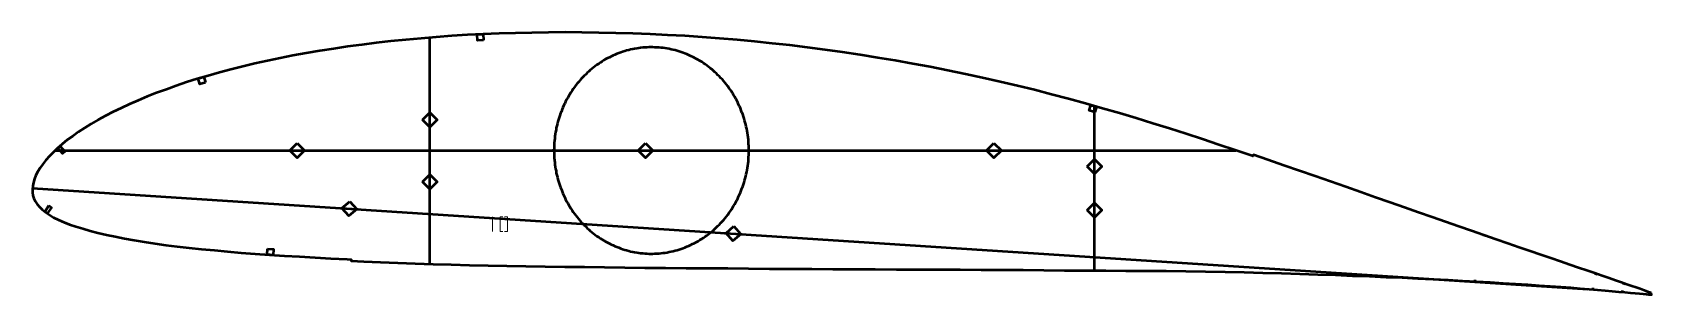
# Model space of a CAD drawing. Header units: metres. Extents: x 9 to 1105, y 102 to 280.
import ezdxf

# ---------------------------------------------------------------- set-up
doc = ezdxf.new("R2010")
doc.units = ezdxf.units.M
doc.layers.add('Layer', color=1, linetype='Continuous', lineweight=50)
doc.layers.add('NumLabel', color=1, linetype='Continuous', lineweight=15)

msp = doc.modelspace()

# ---------------------------------------------------------------- linework, layer by layer
at = {"layer": 'Layer', "color": 7}
for p, q in [((278, 123.1), (278, 276.5)), ((278, 214.8), (278, 226.8)), ((728, 118.6), (728, 230.1)), ((24.3, 200), (823.7, 200)), ((182.1, 200), (194.1, 200)), ((418, 200), (430, 200)), ((653.9, 200), (665.9, 200)), ((728, 183.1), (728, 195.1)), ((278, 172.7), (278, 184.7)), ((9, 174.5), (1061.9, 106)), ((728, 153.6), (728, 165.6)), ((217.5, 160.9), (229.5, 160.2)), ((477.5, 144), (489.5, 143.3))]:
    msp.add_line(p, q, dxfattribs=at)
at = {"layer": 'Layer'}
for p, q in [((428, 270), (428, 271)), ((362, 200), (361, 200)), ((494, 200), (495, 200)), ((991.8, 142.5), (991.4, 141.6)), ((428, 130), (428, 129)), ((985.5, 112.3), (985.4, 111.3)), ((1067.4, 116.5), (1067.1, 115.5)), ((1086.3, 110), (1086, 109)), ((1065.3, 106.8), (1065.2, 105.8)), ((1085.2, 105), (1085.2, 104))]:
    msp.add_line(p, q, dxfattribs=at)
for points in [[(1104.9, 103.3), (1104.6, 103.4), (1104, 103.6), (1102.9, 104), (1101.4, 104.6), (1099.5, 105.3), (1097.3, 106.1), (1094.6, 107), (1091.7, 108.1), (1088.4, 109.2), (1084.7, 110.5), (1080.7, 111.9), (1076.4, 113.4), (1071.7, 115), (1066.7, 116.7), (1061.3, 118.6), (1055.7, 120.5), (1049.7, 122.5), (1043.4, 124.7), (1036.8, 126.9), (1030, 129.3), (1022.8, 131.8), (1015.4, 134.3), (1007.7, 137), (999.8, 139.7), (991.6, 142.6), (983.2, 145.5), (974.5, 148.5), (965.6, 151.6), (956.5, 154.8), (947.2, 158), (937.8, 161.4), (928.1, 164.8), (918.2, 168.2), (908.2, 171.7), (898.1, 175.3), (887.7, 178.9), (877.3, 182.5), (866.7, 186.2), (856.1, 189.9), (845.3, 193.7), (835.5, 197), (835.2, 196.1), (834.1, 196.5), (823.2, 200.2), (812.2, 203.9), (801.1, 207.6), (790, 211.2), (778.8, 214.8), (767.5, 218.3), (756.2, 221.8), (744.8, 225.2), (733.4, 228.5), (721.9, 231.8), (710.4, 235), (698.8, 238), (687.3, 241), (675.7, 243.9), (664, 246.6), (652.2, 249.2), (640.5, 251.8), (628.6, 254.2), (616.8, 256.6), (605, 258.8), (593.1, 260.9), (581.2, 262.9), (569.3, 264.8), (557.4, 266.6), (545.5, 268.3), (533.6, 269.8), (521.6, 271.3), (509.7, 272.6), (497.8, 273.8), (486, 274.9), (474.1, 275.9), (462.3, 276.8), (450.5, 277.6), (438.8, 278.2), (427.1, 278.8), (415.4, 279.2), (403.8, 279.6), (392.3, 279.8), (380.9, 280), (369.5, 280.1), (358.3, 280), (347.1, 279.8), (336, 279.6), (325, 279.2), (314.1, 278.8), (303.4, 278.3), (292.8, 277.6), (282.3, 276.8), (272, 276), (261.7, 275), (251.6, 274), (241.6, 272.9), (231.9, 271.7), (222.3, 270.4), (212.8, 269), (203.4, 267.5), (194.3, 265.9), (185.3, 264.3), (176.6, 262.6), (168, 260.8), (159.6, 258.9), (151.4, 256.9), (143.3, 254.9), (135.5, 252.8), (127.9, 250.7), (120.5, 248.5), (113.3, 246.2), (106.3, 243.9), (99.6, 241.4), (93, 239), (86.7, 236.5), (80.5, 233.9), (74.7, 231.4), (69, 228.7), (63.6, 226.1), (58.4, 223.4), (53.5, 220.8), (48.8, 218), (44.4, 215.3), (40.2, 212.6), (36.2, 209.8), (32.5, 207.1), (29.1, 204.3), (26, 201.6), (23.1, 198.8), (20.4, 196.1), (18, 193.4), (15.9, 190.8), (14.1, 188.3), (12.6, 185.7), (11.3, 183.2), (10.3, 180.7), (9.6, 178.3), (9.1, 176), (8.9, 173.6), (9, 171.6), (9.3, 169.5), (9.9, 167.5), (10.8, 165.6), (12.1, 163.7), (13.7, 161.7), (15.6, 159.9), (17.8, 158.1), (20.4, 156.3), (23.3, 154.6), (26.6, 153), (30.1, 151.4), (34.1, 149.9), (38.4, 148.4), (43, 147), (48, 145.6), (53.3, 144.2), (59, 142.9), (64.9, 141.6), (71.2, 140.4), (77.7, 139.2), (84.6, 138.1), (91.8, 137), (99.2, 135.9), (107, 134.9), (115.1, 134), (123.4, 133.1), (132.1, 132.3), (141, 131.5), (150.2, 130.7), (159.7, 130), (169.5, 129.3), (179.5, 128.6), (189.7, 128), (200.3, 127.4), (211, 126.8), (222, 126.3), (224.8, 126.1), (224.7, 125.1), (233.2, 124.8), (244.6, 124.3), (256.3, 123.8), (268.1, 123.4), (280.2, 123), (292.4, 122.6), (304.8, 122.3), (317.4, 122), (330.1, 121.7), (343, 121.5), (356.1, 121.3), (369.3, 121.1), (382.7, 121), (396.2, 120.8), (409.9, 120.7), (423.6, 120.5), (437.5, 120.4), (451.4, 120.3), (465.4, 120.2), (479.6, 120.1), (493.8, 120), (508, 119.8), (522.2, 119.8), (536.5, 119.7), (550.9, 119.6), (565.2, 119.5), (579.5, 119.5), (593.9, 119.4), (608.3, 119.4), (622.6, 119.3), (637, 119.2), (651.2, 119.1), (665.5, 119.1), (679.6, 119), (693.7, 118.8), (707.7, 118.7), (721.6, 118.7), (735.5, 118.6), (749.2, 118.5), (762.9, 118.4), (776.4, 118.3), (789.8, 118.1), (803.1, 117.9), (816.3, 117.7), (829.3, 117.4), (842, 117.1), (854.6, 116.8), (867, 116.4), (879.1, 116), (891, 115.6), (902.7, 115.1), (914.1, 114.7), (925.3, 114.2), (936.2, 113.8), (946.8, 113.3), (957.2, 112.8), (967.3, 112.3), (977, 111.7), (986.5, 111.2), (995.7, 110.7), (1004.5, 110.1), (1013, 109.6), (1021.2, 109.1), (1029, 108.5), (1036.5, 108), (1043.6, 107.5), (1050.4, 107), (1056.8, 106.5), (1062.8, 106), (1068.4, 105.5), (1073.6, 105), (1078.5, 104.6), (1082.9, 104.2), (1087, 103.9), (1090.7, 103.5), (1094, 103.2), (1096.8, 103), (1099.3, 102.8), (1101.3, 102.6), (1102.9, 102.4), (1104.1, 102.3), (1104.8, 102.3), (1105.1, 102.2)], [(494, 200), (493.9, 201.5), (493.9, 202.9), (493.8, 204.4), (493.7, 205.9), (493.6, 207.3), (493.4, 208.8), (493.2, 210.3), (493, 211.7), (492.8, 213.2), (492.5, 214.6), (492.2, 216), (491.9, 217.5), (491.5, 218.9), (491.1, 220.3), (490.7, 221.7), (490.3, 223.1), (489.8, 224.5), (489.3, 225.8), (488.8, 227.2), (488.2, 228.6), (487.6, 229.9), (487, 231.2), (486.4, 232.5), (485.7, 233.8), (485.1, 235.1), (484.4, 236.4), (483.6, 237.6), (482.9, 238.8), (482.1, 240.1), (481.3, 241.3), (480.4, 242.4), (479.6, 243.6), (478.7, 244.7), (477.8, 245.9), (476.9, 247), (476, 248), (475, 249.1), (474, 250.1), (473, 251.1), (472, 252.1), (471, 253.1), (469.9, 254), (468.8, 255), (467.7, 255.9), (466.6, 256.7), (465.5, 257.6), (464.3, 258.4), (463.2, 259.2), (462, 260), (460.8, 260.7), (459.6, 261.4), (458.3, 262.1), (457.1, 262.8), (455.9, 263.4), (454.6, 264), (453.3, 264.6), (452, 265.2), (450.7, 265.7), (449.4, 266.2), (448.1, 266.6), (446.8, 267.1), (445.5, 267.5), (444.1, 267.9), (442.8, 268.2), (441.4, 268.5), (440.1, 268.8), (438.7, 269.1), (437.3, 269.3), (435.9, 269.5), (434.6, 269.6), (433.2, 269.8), (431.8, 269.9), (430.4, 269.9), (429, 270), (427.7, 270), (426.3, 270), (424.9, 269.9), (423.5, 269.8), (422.1, 269.7), (420.7, 269.6), (419.4, 269.4), (418, 269.2), (416.6, 268.9), (415.3, 268.7), (413.9, 268.4), (412.6, 268), (411.2, 267.7), (409.9, 267.3), (408.5, 266.9), (407.2, 266.4), (405.9, 265.9), (404.6, 265.4), (403.3, 264.9), (402, 264.3), (400.8, 263.7), (399.5, 263.1), (398.3, 262.5), (397, 261.8), (395.8, 261.1), (394.6, 260.4), (393.4, 259.6), (392.3, 258.8), (391.1, 258), (390, 257.2), (388.8, 256.3), (387.7, 255.4), (386.6, 254.5), (385.6, 253.6), (384.5, 252.6), (383.5, 251.6), (382.5, 250.6), (381.5, 249.6), (380.5, 248.6), (379.6, 247.5), (378.6, 246.4), (377.7, 245.3), (376.8, 244.2), (376, 243), (375.1, 241.8), (374.3, 240.7), (373.5, 239.4), (372.8, 238.2), (372, 237), (371.3, 235.7), (370.6, 234.5), (369.9, 233.2), (369.3, 231.9), (368.7, 230.6), (368.1, 229.2), (367.5, 227.9), (367, 226.5), (366.5, 225.2), (366, 223.8), (365.5, 222.4), (365.1, 221), (364.7, 219.6), (364.3, 218.2), (364, 216.7), (363.6, 215.3), (363.4, 213.9), (363.1, 212.4), (362.9, 211), (362.7, 209.5), (362.5, 208.1), (362.3, 206.6), (362.2, 205.1), (362.1, 203.7), (362.1, 202.2), (362.1, 200.7), (362.1, 199.3), (362.1, 197.8), (362.1, 196.3), (362.2, 194.9), (362.3, 193.4), (362.5, 191.9), (362.7, 190.5), (362.9, 189), (363.1, 187.6), (363.4, 186.1), (363.6, 184.7), (364, 183.3), (364.3, 181.8), (364.7, 180.4), (365.1, 179), (365.5, 177.6), (366, 176.2), (366.5, 174.8), (367, 173.5), (367.5, 172.1), (368.1, 170.8), (368.7, 169.4), (369.3, 168.1), (369.9, 166.8), (370.6, 165.5), (371.3, 164.3), (372, 163), (372.8, 161.8), (373.5, 160.6), (374.3, 159.3), (375.1, 158.2), (376, 157), (376.8, 155.8), (377.7, 154.7), (378.6, 153.6), (379.6, 152.5), (380.5, 151.4), (381.5, 150.4), (382.5, 149.4), (383.5, 148.4), (384.5, 147.4), (385.6, 146.4), (386.6, 145.5), (387.7, 144.6), (388.8, 143.7), (390, 142.8), (391.1, 142), (392.3, 141.2), (393.4, 140.4), (394.6, 139.6), (395.8, 138.9), (397, 138.2), (398.3, 137.5), (399.5, 136.9), (400.8, 136.3), (402, 135.7), (403.3, 135.1), (404.6, 134.6), (405.9, 134.1), (407.2, 133.6), (408.5, 133.1), (409.9, 132.7), (411.2, 132.3), (412.6, 132), (413.9, 131.6), (415.3, 131.3), (416.6, 131.1), (418, 130.8), (419.4, 130.6), (420.7, 130.4), (422.1, 130.3), (423.5, 130.2), (424.9, 130.1), (426.3, 130), (427.7, 130), (429, 130), (430.4, 130.1), (431.8, 130.1), (433.2, 130.2), (434.6, 130.4), (435.9, 130.5), (437.3, 130.7), (438.7, 130.9), (440.1, 131.2), (441.4, 131.5), (442.8, 131.8), (444.1, 132.1), (445.5, 132.5), (446.8, 132.9), (448.1, 133.4), (449.4, 133.8), (450.7, 134.3), (452, 134.8), (453.3, 135.4), (454.6, 136), (455.9, 136.6), (457.1, 137.2), (458.3, 137.9), (459.6, 138.6), (460.8, 139.3), (462, 140), (463.2, 140.8), (464.3, 141.6), (465.5, 142.4), (466.6, 143.3), (467.7, 144.1), (468.8, 145), (469.9, 146), (471, 146.9), (472, 147.9), (473, 148.9), (474, 149.9), (475, 150.9), (476, 152), (476.9, 153), (477.8, 154.1), (478.7, 155.3), (479.6, 156.4), (480.4, 157.6), (481.3, 158.7), (482.1, 159.9), (482.9, 161.2), (483.6, 162.4), (484.4, 163.6), (485.1, 164.9), (485.7, 166.2), (486.4, 167.5), (487, 168.8), (487.6, 170.1), (488.2, 171.4), (488.8, 172.8), (489.3, 174.2), (489.8, 175.5), (490.3, 176.9), (490.7, 178.3), (491.1, 179.7), (491.5, 181.1), (491.9, 182.5), (492.2, 184), (492.5, 185.4), (492.8, 186.8), (493, 188.3), (493.2, 189.7), (493.4, 191.2), (493.6, 192.7), (493.7, 194.1), (493.8, 195.6), (493.9, 197.1), (493.9, 198.5), (494, 200)]]:
    msp.add_lwpolyline(points, close=True, dxfattribs=at)
for points in [[(314.2, 274.8), (310.2, 274.6), (310, 278.6), (314, 278.8), (314.2, 274.8)], [(126.1, 246), (122.3, 244.9), (121.2, 248.7), (125, 249.9), (126.1, 246)], [(728.1, 225.9), (724.3, 227), (725.4, 230.8), (729.2, 229.7), (728.1, 225.9)], [(273, 220.8), (278, 225.8), (283, 220.8), (278, 215.8), (273, 220.8)], [(30.9, 199.3), (29.4, 197.9), (26.1, 201.7), (27.6, 203), (30.9, 199.3)], [(188.1, 205), (193.1, 200), (188.1, 195), (183.1, 200), (188.1, 205)], [(424, 205), (429, 200), (424, 195), (419, 200), (424, 205)], [(659.9, 205), (664.9, 200), (659.9, 195), (654.9, 200), (659.9, 205)], [(723, 189.1), (728, 194.1), (733, 189.1), (728, 184.1), (723, 189.1)], [(273, 178.7), (278, 183.7), (283, 178.7), (278, 173.7), (273, 178.7)], [(223.8, 165.5), (228.5, 160.2), (223.1, 155.6), (218.5, 160.9), (223.8, 165.5)], [(723, 159.6), (728, 164.6), (733, 159.6), (728, 154.6), (723, 159.6)], [(20.1, 162.6), (21.8, 161.4), (19, 157.3), (17.3, 158.4), (20.1, 162.6)], [(483.8, 148.6), (488.5, 143.3), (483.1, 138.7), (478.5, 144), (483.8, 148.6)], [(168.1, 133.4), (172.1, 133.1), (171.9, 129.1), (167.9, 129.4), (168.1, 133.4)]]:
    msp.add_lwpolyline(points, dxfattribs=at)
at = {"layer": 'NumLabel', "color": 1}
for points in [[(320.5, 155), (320.5, 145)], [(327.5, 155), (325.5, 155), (325.5, 145), (327.5, 145)], [(328.5, 145), (330.5, 145), (330.5, 155), (328.5, 155)]]:
    msp.add_lwpolyline(points, dxfattribs=at)

doc.saveas('drawing.dxf')
